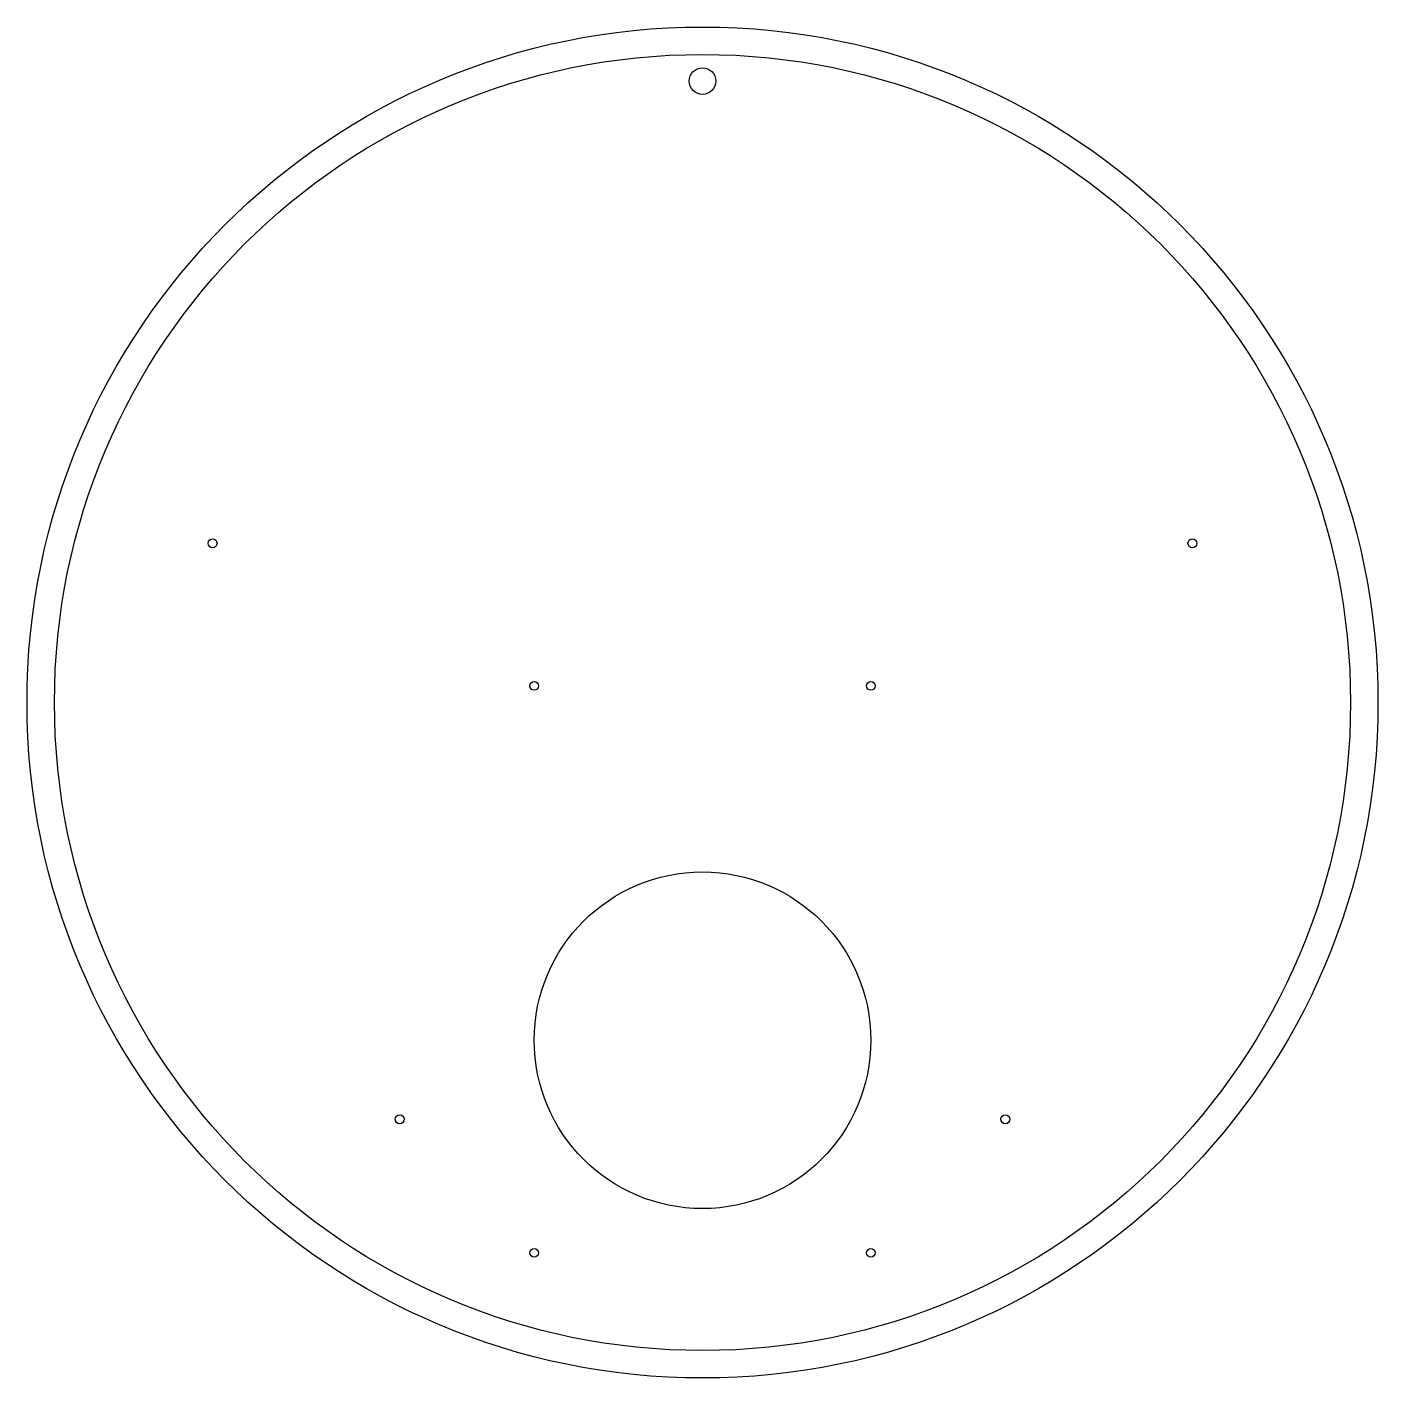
# Model space of a CAD drawing. Extents: x -152 to 152, y -152 to 152.
import ezdxf

# ---------------------------------------------------------------- set-up
doc = ezdxf.new("R2010")
doc.units = 0
doc.layers.add('Sketch', color=7, linetype='CONTINUOUS')

msp = doc.modelspace()

# ---------------------------------------------------------------- linework, layer by layer
at = {"layer": 'Sketch'}
for centre, radius in [((0, 0), 152.5), ((0, 0), 146.3), ((0, 140.3), 3), ((-110.608, 35.9387), 1), ((110.608, 35.9387), 1), ((-38, 3.75), 1), ((38, 3.75), 1), ((0, -76.25), 38), ((-68.3594, -94.0887), 1), ((68.3594, -94.0887), 1), ((-38, -124.25), 1), ((38, -124.25), 1)]:
    msp.add_circle(centre, radius, dxfattribs=at)

doc.saveas('drawing.dxf')
